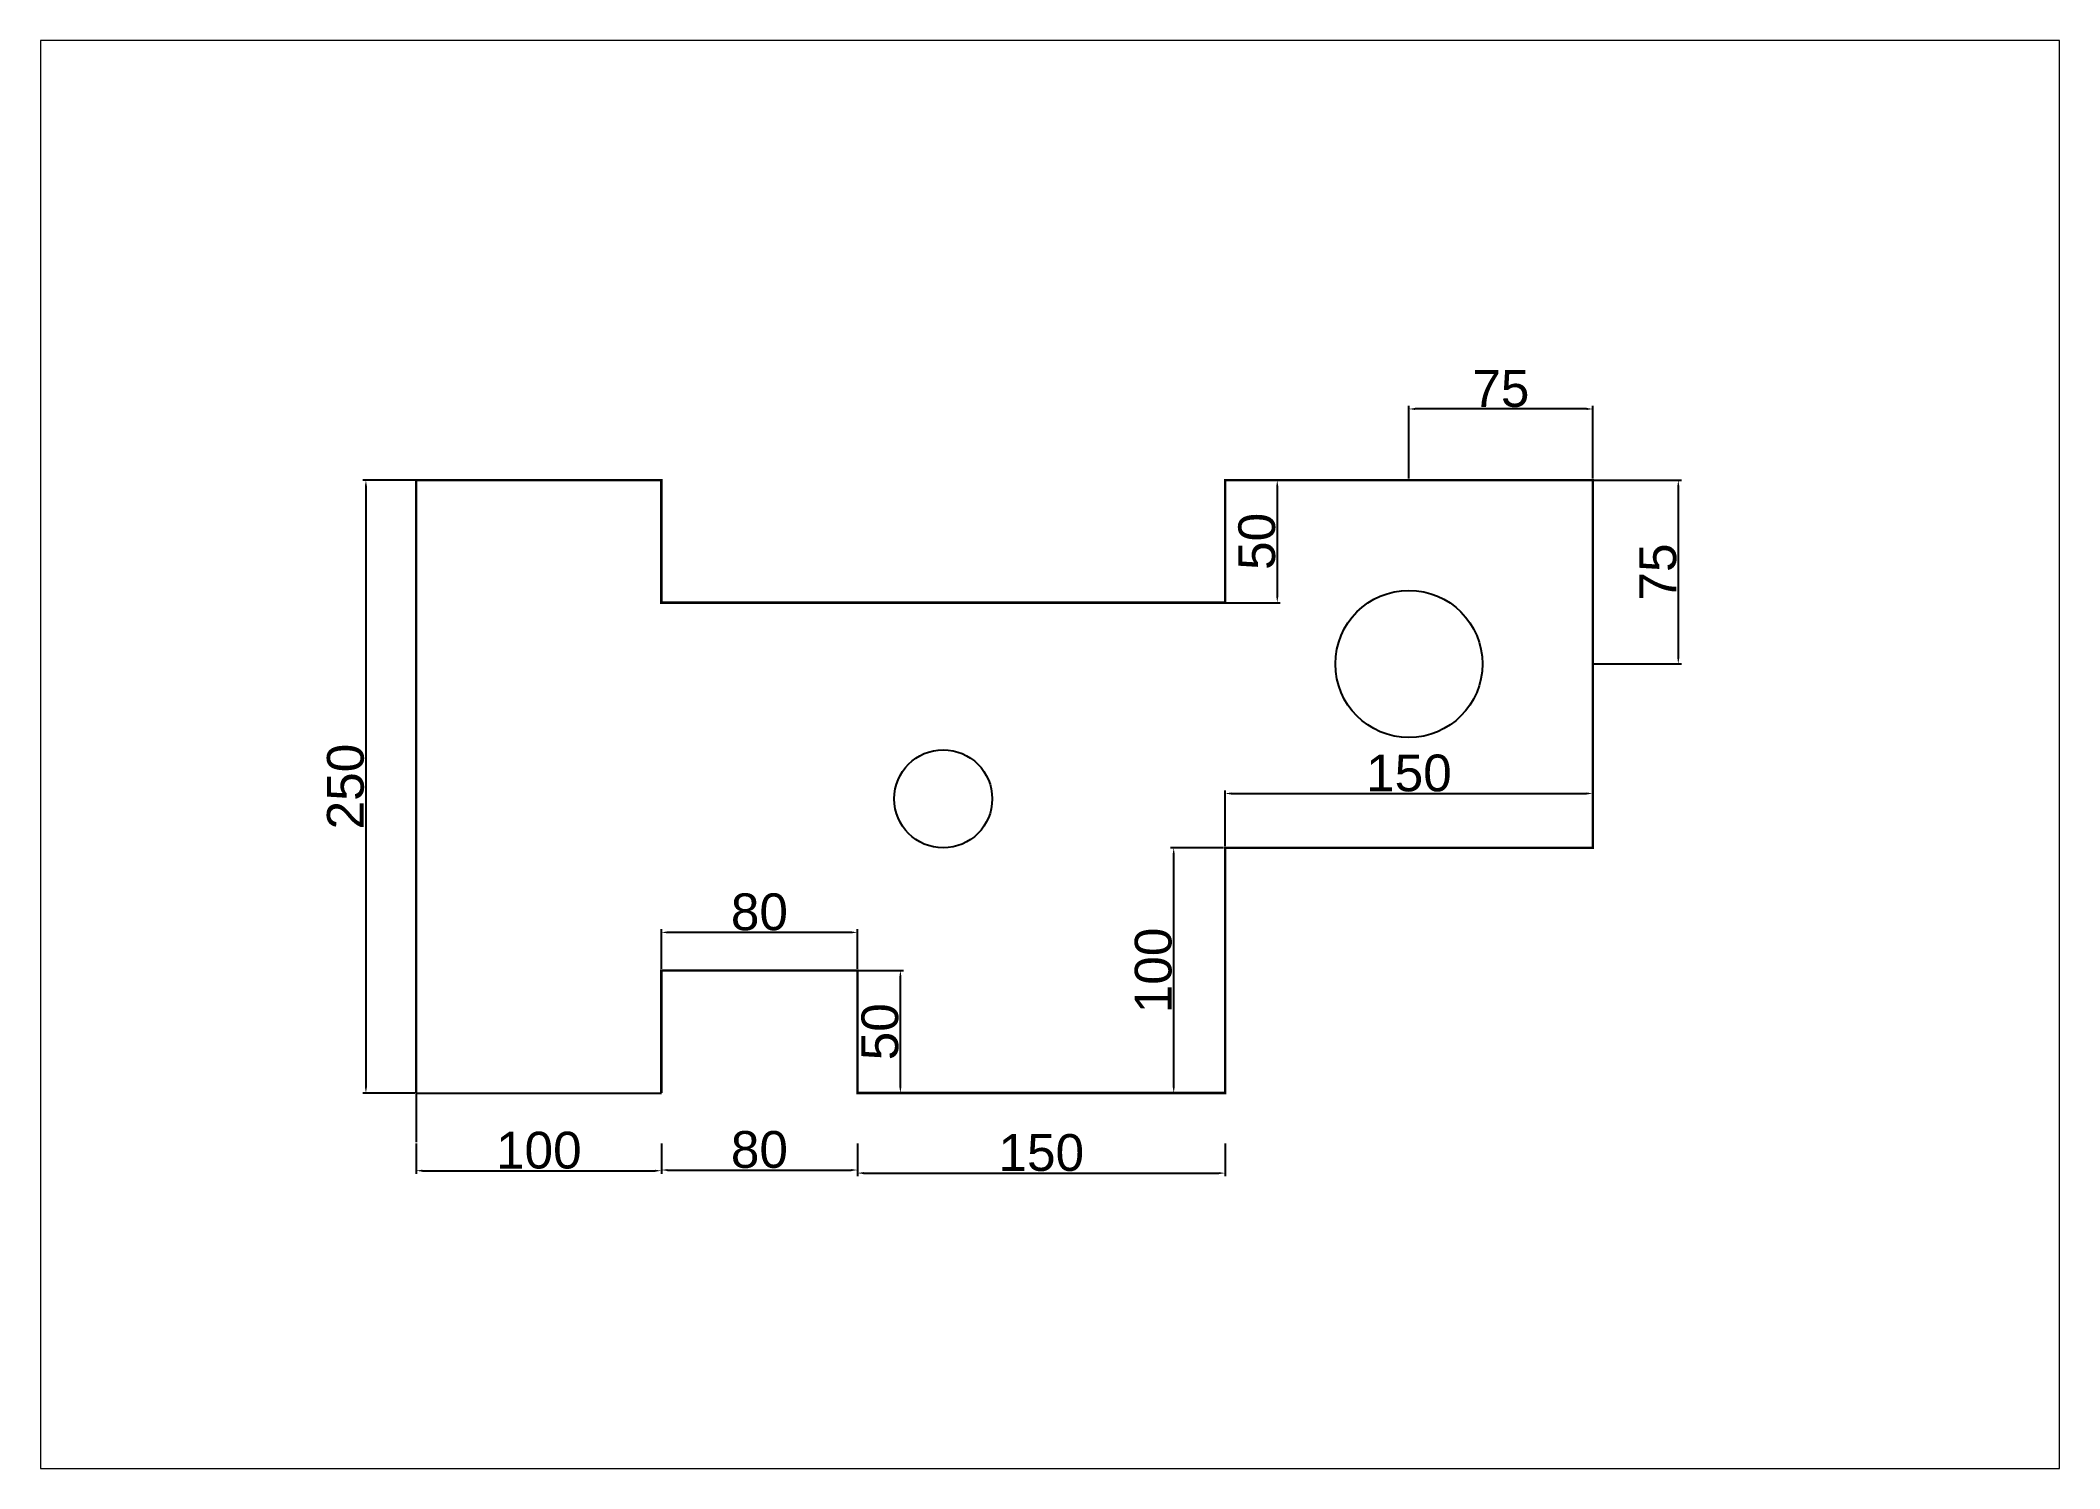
# Paper-space layout 'Layout5' of a CAD drawing. Header units: millimetres. Extents: x 30 to 267, y 21 to 189.
# The model-space entities are those that its viewports show. They can reach past a viewport. Long polylines and large blocks are cut down to what shows.
import ezdxf

# ---------------------------------------------------------------- set-up
doc = ezdxf.new("R2010")
doc.units = ezdxf.units.MM
doc.styles.get("Standard").update_dxf_attribs({"font": 'arial.ttf'})
doc.dimstyles.new('ISO-25', dxfattribs={"dimtxt": 2.5, "dimasz": 2.5, "dimexe": 1.25, "dimexo": 0.625, "dimtad": 1, "dimtxsty": 'Standard', "dimcen": 2.5, "dimadec": 0, "dimazin": 0, "dimtfac": 1, "dimtmove": 0, "dimatfit": 3, "dimfxl": 1, "dimarcsym": 0})

# ---------------------------------------------------------------- blocks, each defined once
blk = doc.blocks.new('*D126')
at = {"color": 0, "lineweight": -2, "transparency": 16777216}
for p, q in [((2014.82, 1830.12), (2014.82, 1859.75)), ((2087.32, 1858.5), (2017.32, 1858.5)), ((2089.82, 1830.12), (2089.82, 1859.75))]:
    blk.add_line(p, q, dxfattribs=at)
at = {"color": 0, "transparency": 16777216}
for points in [[(2017.32, 1858.91), (2017.32, 1858.08), (2014.82, 1858.5)], [(2087.32, 1858.91), (2087.32, 1858.08), (2089.82, 1858.5)]]:
    blk.add_solid(points, dxfattribs=at)
at = {"layer": 'Defpoints', "color": 0, "transparency": 16777216}
for p in [(2014.82, 1858.5), (2014.82, 1829.49), (2089.82, 1829.49)]:
    blk.add_point(p, dxfattribs=at)
at = {"color": 0, "transparency": 16777216, "insert": (2052.32, 1866.75), "char_height": 15, "attachment_point": 5}
blk.add_mtext('75', dxfattribs=at)
blk = doc.blocks.new('*D127')
at = {"color": 0, "lineweight": -2, "transparency": 16777216}
for p, q in [((2090.44, 1829.49), (2125.97, 1829.49)), ((2124.72, 1826.99), (2124.72, 1756.99)), ((2090.44, 1754.49), (2125.97, 1754.49))]:
    blk.add_line(p, q, dxfattribs=at)
at = {"color": 0, "transparency": 16777216}
for points in [[(2124.31, 1826.99), (2125.14, 1826.99), (2124.72, 1829.49)], [(2124.31, 1756.99), (2125.14, 1756.99), (2124.72, 1754.49)]]:
    blk.add_solid(points, dxfattribs=at)
at = {"layer": 'Defpoints', "color": 0, "transparency": 16777216}
for p in [(2089.82, 1829.49), (2089.82, 1754.49), (2124.72, 1754.49)]:
    blk.add_point(p, dxfattribs=at)
at = {"color": 0, "transparency": 16777216, "insert": (2116.47, 1791.99), "char_height": 15, "attachment_point": 5, "rotation": 90}
blk.add_mtext('75', dxfattribs=at)
blk = doc.blocks.new('*D128')
at = {"color": 0, "lineweight": -2, "transparency": 16777216}
for p, q in [((1939.19, 1679.49), (1917.6, 1679.49)), ((1918.85, 1581.99), (1918.85, 1676.99)), ((1939.19, 1579.49), (1917.6, 1579.49))]:
    blk.add_line(p, q, dxfattribs=at)
at = {"color": 0, "transparency": 16777216}
for points in [[(1918.44, 1676.99), (1919.27, 1676.99), (1918.85, 1679.49)], [(1918.44, 1581.99), (1919.27, 1581.99), (1918.85, 1579.49)]]:
    blk.add_solid(points, dxfattribs=at)
at = {"layer": 'Defpoints', "color": 0, "transparency": 16777216}
for p in [(1918.85, 1679.49), (1939.82, 1679.49), (1939.82, 1579.49)]:
    blk.add_point(p, dxfattribs=at)
at = {"color": 0, "transparency": 16777216, "insert": (1910.57, 1629.49), "char_height": 15, "attachment_point": 5, "rotation": 90}
blk.add_mtext('100', dxfattribs=at)
blk = doc.blocks.new('*D129')
at = {"color": 0, "lineweight": -2, "transparency": 16777216}
for p, q in [((1939.82, 1680.12), (1939.82, 1702.92)), ((1942.32, 1701.67), (2087.32, 1701.67)), ((2089.82, 1680.12), (2089.82, 1702.92))]:
    blk.add_line(p, q, dxfattribs=at)
at = {"color": 0, "transparency": 16777216}
for points in [[(1942.32, 1702.09), (1942.32, 1701.25), (1939.82, 1701.67)], [(2087.32, 1702.09), (2087.32, 1701.25), (2089.82, 1701.67)]]:
    blk.add_solid(points, dxfattribs=at)
at = {"layer": 'Defpoints', "color": 0, "transparency": 16777216}
for p in [(2089.82, 1701.67), (1939.82, 1679.49), (2089.82, 1679.49)]:
    blk.add_point(p, dxfattribs=at)
at = {"color": 0, "transparency": 16777216, "insert": (2014.82, 1709.95), "char_height": 15, "attachment_point": 5}
blk.add_mtext('150', dxfattribs=at)
blk = doc.blocks.new('*D130')
at = {"color": 0, "lineweight": -2, "transparency": 16777216}
for p, q in [((1940.44, 1829.49), (1962.35, 1829.49)), ((1961.1, 1826.99), (1961.1, 1781.99)), ((1940.44, 1779.49), (1962.35, 1779.49))]:
    blk.add_line(p, q, dxfattribs=at)
at = {"color": 0, "transparency": 16777216}
for points in [[(1960.69, 1826.99), (1961.52, 1826.99), (1961.1, 1829.49)], [(1960.69, 1781.99), (1961.52, 1781.99), (1961.1, 1779.49)]]:
    blk.add_solid(points, dxfattribs=at)
at = {"layer": 'Defpoints', "color": 0, "transparency": 16777216}
for p in [(1939.82, 1829.49), (1939.82, 1779.49), (1961.1, 1779.49)]:
    blk.add_point(p, dxfattribs=at)
at = {"color": 0, "transparency": 16777216, "insert": (1952.82, 1804.49), "char_height": 15, "attachment_point": 5, "rotation": 90}
blk.add_mtext('50', dxfattribs=at)
blk = doc.blocks.new('*D131')
at = {"color": 0, "lineweight": -2, "transparency": 16777216}
for p, q in [((1609.82, 1558.87), (1609.82, 1546.57)), ((1709.82, 1558.87), (1709.82, 1546.57)), ((1612.32, 1547.82), (1707.32, 1547.82))]:
    blk.add_line(p, q, dxfattribs=at)
at = {"color": 0, "transparency": 16777216}
for points in [[(1612.32, 1548.24), (1612.32, 1547.4), (1609.82, 1547.82)], [(1707.32, 1548.24), (1707.32, 1547.4), (1709.82, 1547.82)]]:
    blk.add_solid(points, dxfattribs=at)
at = {"layer": 'Defpoints', "color": 0, "transparency": 16777216}
for p in [(1609.82, 1559.49), (1709.82, 1559.49), (1709.82, 1547.82)]:
    blk.add_point(p, dxfattribs=at)
at = {"color": 0, "transparency": 16777216, "insert": (1659.82, 1556.1), "char_height": 15, "attachment_point": 5}
blk.add_mtext('100', dxfattribs=at)
blk = doc.blocks.new('*D132')
at = {"color": 0, "lineweight": -2, "transparency": 16777216}
for p, q in [((1709.82, 1558.87), (1709.82, 1546.85)), ((1789.82, 1558.87), (1789.82, 1546.85)), ((1712.32, 1548.1), (1787.32, 1548.1))]:
    blk.add_line(p, q, dxfattribs=at)
at = {"color": 0, "transparency": 16777216}
for points in [[(1712.32, 1548.51), (1712.32, 1547.68), (1709.82, 1548.1)], [(1787.32, 1548.51), (1787.32, 1547.68), (1789.82, 1548.1)]]:
    blk.add_solid(points, dxfattribs=at)
at = {"layer": 'Defpoints', "color": 0, "transparency": 16777216}
for p in [(1709.82, 1559.49), (1789.82, 1559.49), (1789.82, 1548.1)]:
    blk.add_point(p, dxfattribs=at)
at = {"color": 0, "transparency": 16777216, "insert": (1749.82, 1556.38), "char_height": 15, "attachment_point": 5}
blk.add_mtext('80', dxfattribs=at)
blk = doc.blocks.new('*D133')
at = {"color": 0, "lineweight": -2, "transparency": 16777216}
for p, q in [((1789.82, 1558.87), (1789.82, 1545.59)), ((1939.82, 1558.87), (1939.82, 1545.59)), ((1792.32, 1546.84), (1937.32, 1546.84))]:
    blk.add_line(p, q, dxfattribs=at)
at = {"color": 0, "transparency": 16777216}
for points in [[(1792.32, 1547.26), (1792.32, 1546.43), (1789.82, 1546.84)], [(1937.32, 1547.26), (1937.32, 1546.43), (1939.82, 1546.84)]]:
    blk.add_solid(points, dxfattribs=at)
at = {"layer": 'Defpoints', "color": 0, "transparency": 16777216}
for p in [(1789.82, 1559.49), (1939.82, 1559.49), (1939.82, 1546.84)]:
    blk.add_point(p, dxfattribs=at)
at = {"color": 0, "transparency": 16777216, "insert": (1864.82, 1555.13), "char_height": 15, "attachment_point": 5}
blk.add_mtext('150', dxfattribs=at)
blk = doc.blocks.new('*D134')
at = {"color": 0, "lineweight": -2, "transparency": 16777216}
for p, q in [((1790.44, 1629.49), (1808.59, 1629.49)), ((1807.34, 1581.99), (1807.34, 1626.99)), ((1790.44, 1579.49), (1808.59, 1579.49))]:
    blk.add_line(p, q, dxfattribs=at)
at = {"color": 0, "transparency": 16777216}
for points in [[(1806.93, 1626.99), (1807.76, 1626.99), (1807.34, 1629.49)], [(1806.93, 1581.99), (1807.76, 1581.99), (1807.34, 1579.49)]]:
    blk.add_solid(points, dxfattribs=at)
at = {"layer": 'Defpoints', "color": 0, "transparency": 16777216}
for p in [(1789.82, 1629.49), (1807.34, 1629.49), (1789.82, 1579.49)]:
    blk.add_point(p, dxfattribs=at)
at = {"color": 0, "transparency": 16777216, "insert": (1799.06, 1604.49), "char_height": 15, "attachment_point": 5, "rotation": 90}
blk.add_mtext('50', dxfattribs=at)
blk = doc.blocks.new('*D135')
at = {"color": 0, "lineweight": -2, "transparency": 16777216}
for p, q in [((1709.82, 1630.12), (1709.82, 1646.27)), ((1787.32, 1645.02), (1712.32, 1645.02)), ((1789.82, 1630.12), (1789.82, 1646.27))]:
    blk.add_line(p, q, dxfattribs=at)
at = {"color": 0, "transparency": 16777216}
for points in [[(1712.32, 1645.44), (1712.32, 1644.61), (1709.82, 1645.02)], [(1787.32, 1645.44), (1787.32, 1644.61), (1789.82, 1645.02)]]:
    blk.add_solid(points, dxfattribs=at)
at = {"layer": 'Defpoints', "color": 0, "transparency": 16777216}
for p in [(1709.82, 1645.02), (1709.82, 1629.49), (1789.82, 1629.49)]:
    blk.add_point(p, dxfattribs=at)
at = {"color": 0, "transparency": 16777216, "insert": (1749.82, 1653.31), "char_height": 15, "attachment_point": 5}
blk.add_mtext('80', dxfattribs=at)
blk = doc.blocks.new('*D136')
at = {"color": 0, "lineweight": -2, "transparency": 16777216}
for p, q in [((1609.19, 1829.49), (1588.03, 1829.49)), ((1589.28, 1826.99), (1589.28, 1581.99)), ((1609.19, 1579.49), (1588.03, 1579.49))]:
    blk.add_line(p, q, dxfattribs=at)
at = {"color": 0, "transparency": 16777216}
for points in [[(1588.86, 1826.99), (1589.7, 1826.99), (1589.28, 1829.49)], [(1588.86, 1581.99), (1589.7, 1581.99), (1589.28, 1579.49)]]:
    blk.add_solid(points, dxfattribs=at)
at = {"layer": 'Defpoints', "color": 0, "transparency": 16777216}
for p in [(1609.82, 1829.49), (1589.28, 1579.49), (1609.82, 1579.49)]:
    blk.add_point(p, dxfattribs=at)
at = {"color": 0, "transparency": 16777216, "insert": (1581, 1704.49), "char_height": 15, "attachment_point": 5, "rotation": 90}
blk.add_mtext('250', dxfattribs=at)

msp = doc.modelspace()

# ---------------------------------------------------------------- linework, layer by layer
at = {"color": 0}
for q in [(1709.819, 1579.49), (1609.819, 1559.49)]:
    msp.add_line((1609.819, 1579.49), q, dxfattribs=at)
at = {"color": 0, "linetype": 'ByBlock', "const_width": 1}
msp.add_lwpolyline([(1709.819, 1579.49), (1709.819, 1629.49), (1789.819, 1629.49), (1789.819, 1579.49), (1939.819, 1579.49), (1939.819, 1679.49), (2089.819, 1679.49), (2089.819, 1829.49), (1939.819, 1829.49), (1939.819, 1779.49), (1709.819, 1779.49), (1709.819, 1829.49), (1609.819, 1829.49), (1609.819, 1579.49)], dxfattribs=at)
at = {"color": 0, "linetype": 'ByBlock'}
msp.add_circle((2014.819, 1754.49), 30, dxfattribs=at)
at = {"color": 0}
msp.add_circle((1824.819, 1699.49), 20, dxfattribs=at)

# ---------------------------------------------------------------- dimensions: what is measured, and where the dimension line sits
at = {"color": 152, "true_color": 0x2776bb}
for base, p1, p2, picture, middle in [((2014.819, 1858.495), (2089.819, 1829.49), (2014.819, 1829.49), '*D126', (2052.319, 1866.748)), ((2089.819, 1701.669), (1939.819, 1679.49), (2089.819, 1679.49), '*D129', (2014.819, 1709.953)), ((1709.819, 1645.023), (1789.819, 1629.49), (1709.819, 1629.49), '*D135', (1749.819, 1653.306)), ((1709.819, 1547.82), (1609.819, 1559.49), (1709.819, 1559.49), '*D131', (1659.819, 1556.103)), ((1789.819, 1548.097), (1709.819, 1559.49), (1789.819, 1559.49), '*D132', (1749.819, 1556.381)), ((1939.819, 1546.843), (1789.819, 1559.49), (1939.819, 1559.49), '*D133', (1864.819, 1555.127))]:
    dim = msp.add_linear_dim(base=base, p1=p1, p2=p2, dimstyle='ISO-25', override={"dimtxt": 15}, dxfattribs=at)
    dim.commit()
    dim.dimension.update_dxf_attribs({"geometry": picture, "text_midpoint": middle})
for base, p1, p2, picture, middle in [((1589.282, 1579.49), (1609.819, 1829.49), (1609.819, 1579.49), '*D136', (1580.998, 1704.49)), ((1961.104, 1779.49), (1939.819, 1829.49), (1939.819, 1779.49), '*D130', (1952.82, 1804.49)), ((2124.723, 1754.49), (2089.819, 1829.49), (2089.819, 1754.49), '*D127', (2116.471, 1791.99)), ((1918.853, 1679.49), (1939.819, 1579.49), (1939.819, 1679.49), '*D128', (1910.57, 1629.49)), ((1807.343, 1629.49), (1789.819, 1579.49), (1789.819, 1629.49), '*D134', (1799.059, 1604.49))]:
    dim = msp.add_linear_dim(base=base, p1=p1, p2=p2, angle=90, dimstyle='ISO-25', override={"dimtxt": 15}, dxfattribs=at)
    dim.commit()
    dim.dimension.update_dxf_attribs({"geometry": picture, "text_midpoint": middle})

psp = doc.layouts.new('Layout5')

# ---------------------------------------------------------------- viewports
at = {"layer": '0', "view_target_point": (6591.28, 1414.618)}
psp.add_viewport(center=(148.5, 105), size=(237.6, 168), view_center_point=(-4722.897, 302.954), view_height=582.50227, dxfattribs=at)

doc.saveas('drawing.dxf')
